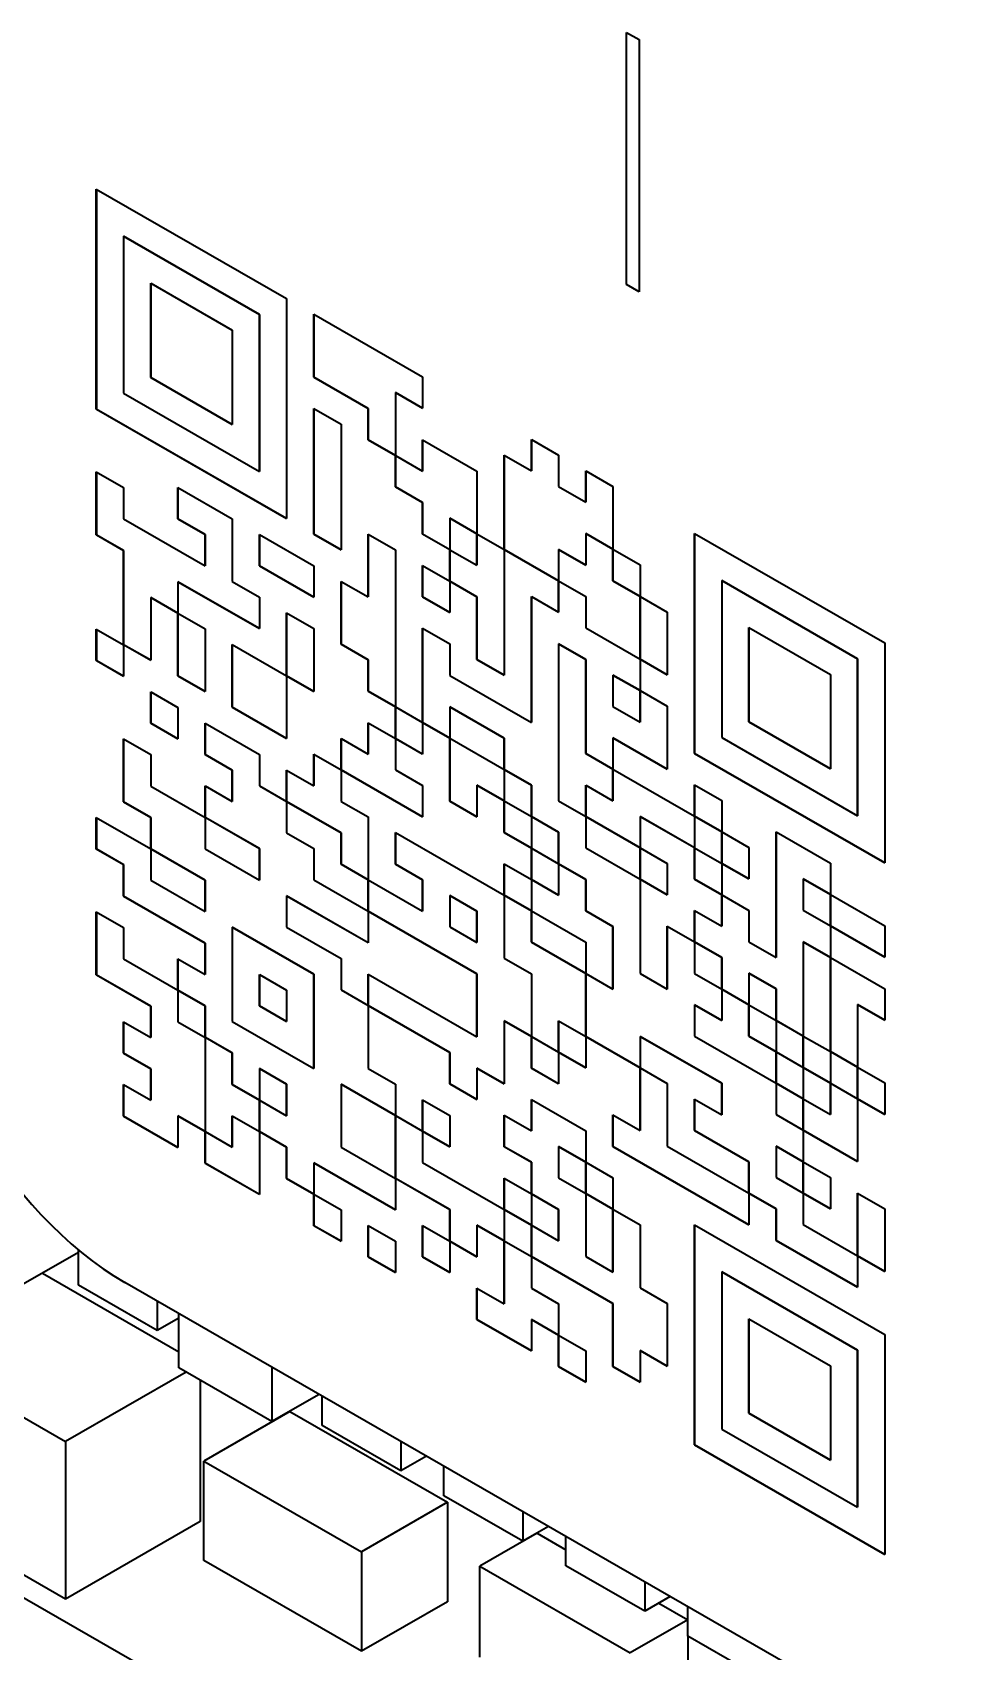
# Model space of a CAD drawing. Header units: millimetres. Extents: x 0 to 119, y 0 to 84.
# Drawn here: x 35.63 to 39.26, y 10.74 to 17.13 of the extents above; entities that cross this region are included whole.
import ezdxf

# ---------------------------------------------------------------- set-up
doc = ezdxf.new("R2010")
doc.units = ezdxf.units.MM
doc.header["$LTSCALE"] = 0.2
doc.layers.add('Sichtbar (ISO)', color=7, linetype='Continuous', lineweight=35)

msp = doc.modelspace()

# ---------------------------------------------------------------- linework, layer by layer
at = {"layer": 'Sichtbar (ISO)'}
for p, q in [((37.9749, 16.132), (37.9749, 17.1274)), ((37.9749, 17.1274), (38.024, 17.0991)), ((37.975, 16.132), (37.975, 17.1273)), ((38.024, 17.0991), (38.024, 16.1038)), ((35.8824, 15.6408), (35.8824, 16.5091)), ((35.8824, 16.5091), (36.6334, 16.0766)), ((35.8825, 16.5091), (35.8825, 15.6408)), ((35.9898, 16.3233), (35.9897, 16.3233)), ((36.5261, 16.0144), (35.9897, 16.3233)), ((35.9897, 16.3233), (35.9897, 15.7031)), ((35.9898, 16.3233), (36.5262, 16.0144)), ((36.097, 16.1375), (36.4189, 15.9521)), ((36.097, 15.7653), (36.097, 16.1375)), ((36.0971, 16.1374), (36.0971, 15.7654)), ((38.024, 16.1038), (37.9749, 16.132)), ((37.975, 16.132), (37.9749, 16.132)), ((38.024, 16.1038), (37.975, 16.132)), ((36.6334, 16.0766), (36.6334, 15.2083)), ((36.5261, 16.0144), (36.5262, 16.0144)), ((36.5261, 15.3942), (36.5261, 16.0144)), ((36.5262, 16.0144), (36.5262, 15.3942)), ((36.7407, 15.7668), (36.7407, 16.0149)), ((36.7407, 16.0149), (37.1699, 15.7677)), ((36.7408, 16.0148), (36.7408, 15.7668)), ((36.4189, 15.9521), (36.4189, 15.58)), ((36.097, 15.7653), (36.0971, 15.7654)), ((36.4189, 15.58), (36.097, 15.7653)), ((36.0971, 15.7654), (36.4189, 15.5801)), ((36.9553, 15.6432), (36.7407, 15.7668)), ((36.7407, 15.7668), (36.7408, 15.7668)), ((36.7408, 15.7668), (36.9553, 15.6432)), ((37.1699, 15.7677), (37.1699, 15.6437)), ((35.9897, 15.7031), (36.5261, 15.3942)), ((37.1699, 15.6437), (37.0626, 15.7055)), ((37.0626, 15.7055), (37.0626, 15.4574)), ((37.0626, 15.7055), (37.1699, 15.6438)), ((37.0626, 15.7055), (37.0626, 15.7055)), ((36.6334, 15.2083), (35.8824, 15.6408)), ((35.8824, 15.6408), (35.8825, 15.6408)), ((35.8825, 15.6408), (36.6334, 15.2084)), ((36.7407, 15.6427), (36.848, 15.5809)), ((36.7407, 15.1466), (36.7407, 15.6427)), ((36.7408, 15.6427), (36.7408, 15.1466)), ((36.9553, 15.5192), (36.9553, 15.6432)), ((36.9553, 15.6432), (36.9553, 15.5192)), ((36.9553, 15.6432), (36.9553, 15.6432)), ((36.848, 15.5809), (36.848, 15.0848)), ((37.0626, 15.4574), (36.9553, 15.5192)), ((36.9553, 15.5192), (36.9553, 15.5192)), ((36.9553, 15.5192), (37.0626, 15.4574)), ((37.1699, 15.3956), (37.1699, 15.5196)), ((37.1699, 15.5196), (37.3844, 15.3961)), ((37.1699, 15.5196), (37.1699, 15.3956)), ((37.599, 15.3966), (37.599, 15.5206)), ((37.599, 15.5206), (37.7063, 15.4588)), ((37.599, 15.5206), (37.599, 15.3966)), ((37.0626, 15.3333), (37.0626, 15.4574)), ((37.0626, 15.4574), (37.1699, 15.3956)), ((37.0626, 15.4574), (37.0626, 15.3334)), ((37.4917, 15.0862), (37.4917, 15.4583)), ((37.4917, 15.4583), (37.599, 15.3966)), ((37.4918, 15.4583), (37.4918, 15.0862)), ((37.7063, 15.4588), (37.7063, 15.3348)), ((35.8824, 15.1446), (35.8824, 15.3927)), ((35.8824, 15.3927), (35.9897, 15.3309)), ((35.8825, 15.3927), (35.8825, 15.1447)), ((36.5261, 15.3942), (36.5262, 15.3942)), ((37.1699, 15.3956), (37.1699, 15.3956)), ((37.3844, 15.3961), (37.3844, 15.148)), ((37.599, 15.3966), (37.599, 15.3966)), ((37.8136, 15.273), (37.8136, 15.397)), ((37.8136, 15.397), (37.9208, 15.3353)), ((37.8136, 15.397), (37.8136, 15.273)), ((35.9897, 15.3309), (35.9897, 15.2069)), ((36.2043, 15.2074), (36.2043, 15.3314)), ((36.2043, 15.3314), (36.4189, 15.2079)), ((36.2043, 15.3314), (36.2043, 15.2074)), ((37.0626, 15.3333), (37.0626, 15.3334)), ((37.0626, 15.3334), (37.1699, 15.2716)), ((37.1699, 15.2716), (37.0626, 15.3333)), ((37.7063, 15.3348), (37.8136, 15.273)), ((37.9208, 15.3353), (37.9208, 15.0872)), ((37.1699, 15.1475), (37.1699, 15.2716)), ((37.1699, 15.2716), (37.1699, 15.1476)), ((37.1699, 15.2716), (37.1699, 15.2716)), ((37.8136, 15.273), (37.8136, 15.273)), ((35.9897, 15.2069), (36.3116, 15.0216)), ((36.3116, 15.1456), (36.2043, 15.2074)), ((36.2043, 15.2074), (36.2043, 15.2074)), ((36.2043, 15.2074), (36.3116, 15.1456)), ((36.4189, 15.2079), (36.4189, 14.9598)), ((36.848, 15.0848), (36.7407, 15.1466)), ((36.7407, 15.1466), (36.7408, 15.1466)), ((36.7408, 15.1466), (36.848, 15.0848)), ((36.9553, 14.899), (36.9553, 15.147)), ((36.9553, 15.147), (37.0626, 15.0853)), ((36.9553, 15.147), (36.9553, 14.899)), ((37.1699, 15.1475), (37.1699, 15.1476)), ((37.1699, 15.1476), (37.2771, 15.0858)), ((37.2771, 15.0857), (37.1699, 15.1475)), ((37.2772, 15.2098), (37.2771, 15.2098)), ((37.3844, 15.148), (37.2771, 15.2098)), ((37.2771, 15.2098), (37.2771, 15.0857)), ((37.2772, 15.2098), (37.3844, 15.1481)), ((37.3844, 15.148), (37.4917, 15.0862)), ((37.3844, 15.024), (37.3844, 15.148)), ((37.3845, 15.148), (37.3845, 15.024)), ((37.9208, 15.0872), (37.8136, 15.149)), ((37.8136, 15.149), (37.8136, 15.0249)), ((37.8136, 15.149), (37.9208, 15.0872)), ((37.8136, 15.149), (37.8136, 15.149)), ((38.2427, 15.1499), (38.9937, 14.7174)), ((38.2427, 14.2816), (38.2427, 15.1499)), ((38.2428, 15.1499), (38.2428, 14.2817)), ((35.8824, 15.1446), (35.8825, 15.1447)), ((35.9897, 15.0829), (35.8824, 15.1446)), ((35.8825, 15.1447), (35.9898, 15.0829)), ((35.9897, 14.7107), (35.9897, 15.0829)), ((35.9897, 15.0829), (35.9898, 15.0829)), ((35.9898, 15.0829), (35.9898, 14.7108)), ((36.3116, 15.0216), (36.3116, 15.1456)), ((36.3116, 15.1456), (36.3116, 15.0216)), ((36.3116, 15.1456), (36.3116, 15.1456)), ((36.5261, 15.022), (36.5261, 15.1461)), ((36.5261, 15.1461), (36.7407, 15.0225)), ((36.5262, 15.1461), (36.5262, 15.0221)), ((37.0626, 15.0853), (37.0626, 14.4651)), ((37.2771, 14.9617), (37.2771, 15.0857)), ((37.2771, 15.0857), (37.3844, 15.024)), ((37.2772, 15.0857), (37.2772, 14.9617)), ((37.7063, 14.9627), (37.4917, 15.0862)), ((37.4917, 15.0862), (37.4917, 14.59)), ((37.4917, 15.0862), (37.4918, 15.0862)), ((37.4918, 15.0862), (37.7063, 14.9627)), ((37.8136, 15.0249), (37.7063, 15.0867)), ((37.7063, 15.0867), (37.7063, 14.9627)), ((37.7063, 15.0867), (37.8136, 15.025)), ((37.7063, 15.0867), (37.7063, 15.0867)), ((37.9208, 15.0872), (38.0281, 15.0254)), ((37.9208, 14.9631), (37.9208, 15.0872)), ((37.9209, 15.0871), (37.9209, 14.9632)), ((36.3116, 15.0216), (36.3116, 15.0216)), ((36.5261, 15.022), (36.5262, 15.0221)), ((36.7407, 14.8985), (36.5261, 15.022)), ((36.5262, 15.0221), (36.7407, 14.8985)), ((36.7407, 15.0225), (36.7407, 14.8985)), ((37.1699, 14.8994), (37.1699, 15.0235)), ((37.1699, 15.0235), (37.2771, 14.9617)), ((37.1699, 15.0234), (37.1699, 14.8995)), ((37.3844, 15.024), (37.3845, 15.024)), ((38.0281, 15.0254), (38.0281, 14.9014)), ((36.5261, 14.774), (36.2043, 14.9593)), ((36.2043, 14.9593), (36.2043, 14.8353)), ((36.2043, 14.9593), (36.5261, 14.774)), ((36.2043, 14.9593), (36.2043, 14.9593)), ((36.4189, 14.9598), (36.5261, 14.898)), ((36.848, 14.7127), (36.848, 14.9607)), ((36.848, 14.9607), (36.9553, 14.899)), ((36.8481, 14.9607), (36.8481, 14.7127)), ((37.3844, 14.8999), (37.2771, 14.9617)), ((37.2771, 14.9617), (37.2771, 14.8377)), ((37.2771, 14.9617), (37.2772, 14.9617)), ((37.2772, 14.9617), (37.3845, 14.8999)), ((37.7063, 14.8386), (37.7063, 14.9627)), ((37.7063, 14.9627), (37.8136, 14.9009)), ((37.7063, 14.9626), (37.7063, 14.8386)), ((37.9208, 14.9631), (37.9209, 14.9632)), ((38.0281, 14.9014), (37.9208, 14.9631)), ((37.9209, 14.9632), (38.0281, 14.9014)), ((38.35, 14.9641), (38.8865, 14.6552)), ((38.35, 14.9641), (38.35, 14.9641)), ((38.8864, 14.6552), (38.35, 14.9641)), ((38.35, 14.9641), (38.35, 14.3439)), ((36.0971, 14.8971), (36.097, 14.897)), ((36.2043, 14.8353), (36.097, 14.897)), ((36.097, 14.897), (36.097, 14.649)), ((36.0971, 14.8971), (36.2043, 14.8353)), ((36.5261, 14.898), (36.5261, 14.774)), ((36.9553, 14.899), (36.9553, 14.899)), ((37.1699, 14.8994), (37.1699, 14.8995)), ((37.1699, 14.8995), (37.2771, 14.8377)), ((37.2771, 14.8377), (37.1699, 14.8994)), ((37.3845, 14.8999), (37.3844, 14.8999)), ((37.3844, 14.6518), (37.3844, 14.8999)), ((37.3845, 14.8999), (37.3845, 14.6519)), ((37.599, 14.4042), (37.599, 14.9004)), ((37.599, 14.9004), (37.7063, 14.8386)), ((37.599, 14.9004), (37.599, 14.4043)), ((37.8136, 14.9009), (37.8136, 14.7768)), ((38.0281, 14.9014), (38.1354, 14.8396)), ((38.0281, 14.6533), (38.0281, 14.9014)), ((38.0282, 14.9013), (38.0282, 14.6533)), ((36.2043, 14.8353), (36.3116, 14.7735)), ((36.2043, 14.5872), (36.2043, 14.8353)), ((36.2043, 14.8352), (36.2043, 14.5872)), ((36.6334, 14.8362), (36.7407, 14.7744)), ((36.6334, 14.5881), (36.6334, 14.8362)), ((36.6335, 14.8362), (36.6335, 14.5882)), ((37.7063, 14.8386), (37.7063, 14.8386)), ((38.1354, 14.8396), (38.1354, 14.5915)), ((35.8824, 14.6485), (35.8824, 14.7725)), ((35.8824, 14.7725), (35.9897, 14.7107)), ((35.8825, 14.7725), (35.8825, 14.6485)), ((36.3116, 14.7735), (36.3116, 14.5254)), ((36.7407, 14.7744), (36.7407, 14.5264)), ((37.1699, 14.4033), (37.1699, 14.7754)), ((37.1699, 14.7754), (37.2771, 14.7136)), ((37.1699, 14.7754), (37.1699, 14.4033)), ((37.8136, 14.7768), (38.0281, 14.6533)), ((38.4573, 14.7783), (38.7791, 14.5929)), ((38.4573, 14.4061), (38.4573, 14.7783)), ((38.4573, 14.7782), (38.4573, 14.4062)), ((35.9897, 14.7107), (35.9898, 14.7108)), ((35.9897, 14.7107), (35.9897, 14.5867)), ((36.097, 14.649), (35.9897, 14.7107)), ((35.9898, 14.7108), (36.097, 14.649)), ((36.4189, 14.4636), (36.4189, 14.7117)), ((36.4189, 14.7117), (36.6334, 14.5881)), ((36.4189, 14.7117), (36.4189, 14.4636)), ((36.9553, 14.6509), (36.848, 14.7127)), ((36.848, 14.7127), (36.8481, 14.7127)), ((36.8481, 14.7127), (36.9553, 14.6509)), ((37.2771, 14.7136), (37.2771, 14.5896)), ((37.8136, 14.6528), (37.7063, 14.7146)), ((37.7063, 14.7146), (37.8136, 14.6528)), ((37.7063, 14.7146), (37.7063, 14.7146)), ((37.7063, 14.7146), (37.7063, 14.0944)), ((38.9937, 14.7174), (38.9937, 13.8492)), ((35.9897, 14.5867), (35.8824, 14.6485)), ((35.8824, 14.6485), (35.8825, 14.6485)), ((35.8825, 14.6485), (35.9897, 14.5868)), ((36.9553, 14.5268), (36.9553, 14.6509)), ((36.9553, 14.6509), (36.9553, 14.5269)), ((36.9553, 14.6509), (36.9553, 14.6509)), ((37.3844, 14.6518), (37.3845, 14.6519)), ((37.4917, 14.59), (37.3844, 14.6518)), ((37.3845, 14.6519), (37.4917, 14.5901)), ((37.8136, 14.6528), (37.8136, 14.6528)), ((37.8136, 14.2807), (37.8136, 14.6528)), ((37.8136, 14.6528), (37.8136, 14.2807)), ((38.1354, 14.5915), (38.0281, 14.6533)), ((38.0281, 14.6533), (38.0282, 14.6533)), ((38.0281, 14.6533), (38.0281, 14.5292)), ((38.0282, 14.6533), (38.1354, 14.5916)), ((38.8864, 14.6552), (38.8865, 14.6552)), ((38.8864, 14.035), (38.8864, 14.6552)), ((38.8865, 14.6552), (38.8865, 14.035)), ((36.3116, 14.5254), (36.2043, 14.5872)), ((36.2043, 14.5872), (36.2043, 14.5872)), ((36.2043, 14.5872), (36.3116, 14.5255)), ((36.6334, 14.5881), (36.6335, 14.5882)), ((36.7407, 14.5264), (36.6334, 14.5881)), ((36.6334, 14.5881), (36.6334, 14.3401)), ((36.6335, 14.5882), (36.7407, 14.5264)), ((37.2771, 14.5896), (37.599, 14.4042)), ((38.0281, 14.5292), (37.9208, 14.591)), ((37.9208, 14.591), (37.9208, 14.467)), ((37.9209, 14.591), (37.9208, 14.591)), ((37.9209, 14.591), (38.0281, 14.5293)), ((38.7791, 14.5929), (38.7791, 14.2208)), ((36.097, 14.5249), (36.2043, 14.4631)), ((36.097, 14.4009), (36.097, 14.5249)), ((36.0971, 14.5249), (36.0971, 14.4009)), ((36.9553, 14.5268), (36.9553, 14.5269)), ((36.9553, 14.5269), (37.0626, 14.4651)), ((37.0626, 14.4651), (36.9553, 14.5268)), ((38.0281, 14.5292), (38.1354, 14.4674)), ((38.0281, 14.4052), (38.0281, 14.5292)), ((38.0282, 14.5292), (38.0282, 14.4052)), ((36.2043, 14.4631), (36.2043, 14.3391)), ((36.6334, 14.3401), (36.4189, 14.4636)), ((36.4189, 14.4636), (36.4189, 14.4636)), ((36.4189, 14.4636), (36.6334, 14.3401)), ((37.0626, 14.341), (37.0626, 14.4651)), ((37.0626, 14.4651), (37.1699, 14.4033)), ((37.0626, 14.465), (37.0626, 14.341)), ((37.2772, 14.4656), (37.2771, 14.4655)), ((37.4917, 14.342), (37.2771, 14.4655)), ((37.2771, 14.4655), (37.2771, 14.3415)), ((37.2772, 14.4656), (37.4918, 14.342)), ((37.9208, 14.467), (38.0281, 14.4052)), ((38.1354, 14.4674), (38.1354, 14.2194)), ((36.2043, 14.3391), (36.097, 14.4009)), ((36.097, 14.4009), (36.0971, 14.4009)), ((36.0971, 14.4009), (36.2043, 14.3392)), ((36.3116, 14.2773), (36.3116, 14.4014)), ((36.3116, 14.4014), (36.5261, 14.2778)), ((36.3116, 14.4013), (36.3116, 14.2773)), ((36.9553, 14.2787), (36.9553, 14.4028)), ((36.9553, 14.4028), (37.0626, 14.341)), ((36.9553, 14.4028), (36.9553, 14.2788)), ((37.2771, 14.3415), (37.1699, 14.4033)), ((37.1699, 14.4033), (37.1699, 14.2792)), ((37.1699, 14.4033), (37.1699, 14.4033)), ((37.1699, 14.4033), (37.2771, 14.3416)), ((37.599, 14.4042), (37.599, 14.4043)), ((38.0281, 14.4052), (38.0282, 14.4052)), ((38.4573, 14.4061), (38.4573, 14.4062)), ((38.4573, 14.4062), (38.7791, 14.2209)), ((38.7791, 14.2208), (38.4573, 14.4061)), ((35.9897, 14.0905), (35.9897, 14.3386)), ((35.9897, 14.3386), (36.097, 14.2768)), ((35.9898, 14.3386), (35.9898, 14.0906)), ((36.848, 14.2165), (36.848, 14.3405)), ((36.848, 14.3405), (36.9553, 14.2787)), ((36.8481, 14.3405), (36.8481, 14.2165)), ((37.1699, 14.2792), (37.0626, 14.341)), ((37.0626, 14.341), (37.0626, 14.217)), ((37.0626, 14.341), (37.0626, 14.341)), ((37.0626, 14.341), (37.1699, 14.2793)), ((37.2771, 14.0934), (37.2771, 14.3415)), ((37.2771, 14.3415), (37.4917, 14.2179)), ((37.2772, 14.3415), (37.2772, 14.0934)), ((37.4917, 14.342), (37.4918, 14.342)), ((37.4917, 14.2179), (37.4917, 14.342)), ((37.4918, 14.342), (37.4918, 14.218)), ((37.9208, 14.3429), (37.9209, 14.343)), ((38.1354, 14.2194), (37.9208, 14.3429)), ((37.9208, 14.3429), (37.9208, 14.2189)), ((37.9209, 14.343), (38.1354, 14.2194)), ((38.35, 14.3439), (38.8864, 14.035)), ((36.097, 14.2768), (36.097, 14.1528)), ((36.4189, 14.2155), (36.3116, 14.2773)), ((36.3116, 14.2773), (36.3116, 14.2773)), ((36.3116, 14.2773), (36.4189, 14.2156)), ((36.5261, 14.2778), (36.5261, 14.1537)), ((36.7407, 14.1542), (36.7407, 14.2783)), ((36.7407, 14.2783), (36.848, 14.2165)), ((36.7408, 14.2782), (36.7408, 14.1543)), ((36.9553, 14.2787), (36.9553, 14.2788)), ((37.9208, 14.2189), (37.8136, 14.2807)), ((37.8136, 14.2807), (37.9208, 14.2189)), ((37.8136, 14.2807), (37.8136, 14.2807)), ((38.2427, 14.2816), (38.2428, 14.2817)), ((38.9937, 13.8492), (38.2427, 14.2816)), ((38.2428, 14.2817), (38.9937, 13.8492)), ((36.4189, 14.2156), (36.4189, 14.0915)), ((36.4189, 14.2155), (36.4189, 14.2156)), ((36.4189, 14.0915), (36.4189, 14.2155)), ((36.6334, 14.092), (36.6334, 14.216)), ((36.6334, 14.216), (36.7407, 14.1542)), ((36.6335, 14.216), (36.6335, 14.092)), ((37.1699, 14.0311), (36.848, 14.2165)), ((36.848, 14.2165), (36.848, 14.0924)), ((36.848, 14.2165), (36.8481, 14.2165)), ((36.8481, 14.2165), (37.1699, 14.0312)), ((37.0626, 14.217), (37.1699, 14.1552)), ((37.4917, 14.2179), (37.4918, 14.218)), ((37.599, 14.1561), (37.4917, 14.2179)), ((37.4917, 14.2179), (37.4917, 14.0939)), ((37.4918, 14.218), (37.599, 14.1562)), ((37.9208, 14.2189), (38.2427, 14.0335)), ((37.9208, 14.0948), (37.9208, 14.2189)), ((37.9209, 14.2188), (37.9209, 14.0949)), ((36.097, 14.1528), (36.3116, 14.0292)), ((36.3116, 14.0292), (36.3116, 14.1533)), ((36.3116, 14.1533), (36.4189, 14.0915)), ((36.3116, 14.1532), (36.3116, 14.0293)), ((36.5261, 14.1537), (36.6334, 14.092)), ((36.7407, 14.1542), (36.7408, 14.1543)), ((37.1699, 14.1552), (37.1699, 14.0311)), ((37.4917, 14.0939), (37.3844, 14.1557)), ((37.3844, 14.1557), (37.3844, 14.0316)), ((37.3845, 14.1557), (37.3844, 14.1557)), ((37.3845, 14.1557), (37.4917, 14.0939)), ((37.599, 14.1562), (37.599, 14.0321)), ((37.599, 14.1561), (37.599, 14.1562)), ((37.599, 14.0321), (37.599, 14.1561)), ((37.8136, 14.0326), (37.8136, 14.1566)), ((37.8136, 14.1566), (37.9208, 14.0948)), ((37.8136, 14.1566), (37.8136, 14.0326)), ((38.2427, 14.0335), (38.2427, 14.1576)), ((38.2427, 14.1576), (38.35, 14.0958)), ((38.2428, 14.1575), (38.2428, 14.0336)), ((35.9897, 14.0905), (35.9898, 14.0906)), ((36.097, 14.0288), (35.9897, 14.0905)), ((35.9898, 14.0906), (36.0971, 14.0288)), ((36.4189, 14.0915), (36.4189, 14.0915)), ((36.6334, 14.092), (36.6334, 13.9679)), ((36.6334, 14.092), (36.6335, 14.092)), ((36.848, 13.9684), (36.6334, 14.092)), ((36.6335, 14.092), (36.8481, 13.9684)), ((36.848, 14.0924), (36.9553, 14.0307)), ((37.3844, 14.0316), (37.2771, 14.0934)), ((37.2771, 14.0934), (37.2772, 14.0934)), ((37.2772, 14.0934), (37.3844, 14.0317)), ((37.4917, 14.0939), (37.599, 14.0321)), ((37.4917, 13.9698), (37.4917, 14.0939)), ((37.4918, 14.0939), (37.4918, 13.9699)), ((37.7063, 14.0944), (37.8136, 14.0326)), ((37.9208, 14.0948), (37.9209, 14.0949)), ((38.35, 14.0958), (38.35, 13.9718)), ((35.8824, 13.9042), (35.8824, 14.0283)), ((35.8824, 14.0283), (36.097, 13.9047)), ((35.8825, 14.0282), (35.8825, 13.9043)), ((36.097, 13.9047), (36.097, 14.0288)), ((36.097, 14.0288), (36.0971, 14.0288)), ((36.0971, 14.0288), (36.0971, 13.9047)), ((36.3116, 14.0292), (36.3116, 14.0293)), ((36.3116, 14.0293), (36.5262, 13.9057)), ((36.5261, 13.9057), (36.3116, 14.0292)), ((36.3116, 14.0292), (36.3116, 13.9052)), ((36.9553, 14.0307), (36.9553, 13.7826)), ((37.599, 14.0321), (37.599, 14.0321)), ((37.599, 14.0321), (37.7063, 13.9704)), ((37.7063, 13.9703), (37.599, 14.0321)), ((37.599, 14.0321), (37.599, 13.9081)), ((37.8136, 14.0326), (37.8136, 14.0326)), ((37.8136, 14.0326), (37.8136, 13.9085)), ((38.0281, 13.909), (37.8136, 14.0326)), ((37.8136, 14.0326), (38.0281, 13.9091)), ((38.2427, 13.9095), (38.0281, 14.0331)), ((38.0281, 14.0331), (38.0281, 13.909)), ((38.0282, 14.0331), (38.0281, 14.0331)), ((38.0282, 14.0331), (38.2427, 13.9096)), ((38.2427, 14.0335), (38.2428, 14.0336)), ((38.35, 13.9718), (38.2427, 14.0335)), ((38.2427, 14.0335), (38.2427, 13.9095)), ((38.2428, 14.0336), (38.35, 13.9718)), ((38.8865, 14.035), (38.8864, 14.035)), ((36.6334, 13.9679), (36.7407, 13.9061)), ((36.848, 13.9684), (36.8481, 13.9684)), ((36.848, 13.8444), (36.848, 13.9684)), ((36.8481, 13.9684), (36.8481, 13.8444)), ((37.0626, 13.8448), (37.0626, 13.9689)), ((37.0626, 13.9689), (37.4917, 13.7218)), ((37.0626, 13.9689), (37.0626, 13.8449)), ((37.4917, 13.9698), (37.4918, 13.9699)), ((37.599, 13.9081), (37.4917, 13.9698)), ((37.4918, 13.9699), (37.599, 13.9081)), ((37.7063, 13.9703), (37.7063, 13.9704)), ((37.7063, 13.9704), (37.7063, 13.8463)), ((37.7063, 13.8463), (37.7063, 13.9703)), ((38.35, 13.9718), (38.4573, 13.91)), ((38.35, 13.8477), (38.35, 13.9718)), ((38.35, 13.9717), (38.35, 13.8477)), ((38.5646, 13.4761), (38.5646, 13.9722)), ((38.5646, 13.9722), (38.7791, 13.8487)), ((38.5646, 13.9722), (38.5646, 13.4761)), ((35.8824, 13.9042), (35.8825, 13.9043)), ((35.9897, 13.8424), (35.8824, 13.9042)), ((35.8825, 13.9043), (35.9898, 13.8425)), ((36.097, 13.9047), (36.0971, 13.9047)), ((36.3116, 13.7811), (36.097, 13.9047)), ((36.097, 13.9047), (36.097, 13.7807)), ((36.0971, 13.9047), (36.3116, 13.7812)), ((36.3116, 13.9052), (36.5261, 13.7816)), ((36.5261, 13.9057), (36.5262, 13.9057)), ((36.5261, 13.7816), (36.5261, 13.9057)), ((36.5262, 13.9057), (36.5262, 13.7817)), ((36.7407, 13.9061), (36.7407, 13.7821)), ((37.599, 13.9081), (37.7063, 13.8463)), ((37.599, 13.784), (37.599, 13.9081)), ((37.599, 13.908), (37.599, 13.7841)), ((37.8136, 13.9085), (38.0281, 13.785)), ((38.0281, 13.909), (38.1354, 13.8472)), ((38.0281, 13.785), (38.0281, 13.909)), ((38.0282, 13.909), (38.0282, 13.785)), ((38.2427, 13.7855), (38.2427, 13.9095)), ((38.2427, 13.9095), (38.35, 13.8477)), ((38.2428, 13.9095), (38.2428, 13.7855)), ((38.4573, 13.91), (38.4573, 13.7859)), ((35.9897, 13.8424), (35.9898, 13.8425)), ((35.9897, 13.7184), (35.9897, 13.8424)), ((35.9898, 13.8425), (35.9898, 13.7184)), ((36.848, 13.8444), (36.8481, 13.8444)), ((36.9553, 13.7826), (36.848, 13.8444)), ((36.8481, 13.8444), (36.9553, 13.7826)), ((37.0626, 13.8448), (37.0626, 13.8449)), ((37.0626, 13.8449), (37.1699, 13.7831)), ((37.1699, 13.7831), (37.0626, 13.8448)), ((37.4917, 13.7218), (37.4917, 13.8458)), ((37.4917, 13.8458), (37.599, 13.784)), ((37.4918, 13.8458), (37.4918, 13.7218)), ((37.7063, 13.8463), (37.7063, 13.8463)), ((37.7063, 13.8463), (37.7063, 13.7222)), ((37.7063, 13.8463), (37.8136, 13.7845)), ((37.8136, 13.7845), (37.7063, 13.8463)), ((38.1354, 13.8472), (38.1354, 13.7232)), ((38.4573, 13.7859), (38.35, 13.8477)), ((38.35, 13.8477), (38.35, 13.7237)), ((38.35, 13.8477), (38.35, 13.8477)), ((38.35, 13.8477), (38.4573, 13.786)), ((38.7791, 13.8487), (38.7791, 13.7246)), ((36.097, 13.7807), (36.3116, 13.6571)), ((36.3116, 13.7812), (36.3116, 13.6571)), ((36.3116, 13.7811), (36.3116, 13.7812)), ((36.3116, 13.6571), (36.3116, 13.7811)), ((36.5261, 13.7816), (36.5262, 13.7817)), ((36.7407, 13.7821), (36.9553, 13.6585)), ((36.9553, 13.7826), (37.1699, 13.659)), ((36.9553, 13.6585), (36.9553, 13.7826)), ((36.9553, 13.7825), (36.9553, 13.6586)), ((37.1699, 13.659), (37.1699, 13.7831)), ((37.1699, 13.7831), (37.1699, 13.6591)), ((37.1699, 13.7831), (37.1699, 13.7831)), ((37.599, 13.784), (37.599, 13.7841)), ((37.599, 13.7841), (37.7063, 13.7223)), ((37.7063, 13.7222), (37.599, 13.784)), ((37.599, 13.784), (37.599, 13.66)), ((37.8136, 13.7845), (37.8136, 13.7845)), ((37.8136, 13.6605), (37.8136, 13.7845)), ((37.8136, 13.7845), (37.8136, 13.6605)), ((38.0281, 13.785), (38.0282, 13.785)), ((38.0281, 13.785), (38.0281, 13.4129)), ((38.1354, 13.7232), (38.0281, 13.785)), ((38.0282, 13.785), (38.1354, 13.7233)), ((38.35, 13.7237), (38.2427, 13.7855)), ((38.2427, 13.7855), (38.2428, 13.7855)), ((38.2428, 13.7855), (38.35, 13.7237)), ((38.6718, 13.7864), (38.6718, 13.6624)), ((38.6719, 13.7864), (38.6718, 13.7864)), ((38.7791, 13.7246), (38.6718, 13.7864)), ((38.6719, 13.7864), (38.7791, 13.7247)), ((36.3116, 13.5331), (35.9897, 13.7184)), ((35.9897, 13.7184), (35.9898, 13.7184)), ((35.9898, 13.7184), (36.3116, 13.5331)), ((36.6335, 13.7199), (36.6334, 13.7198)), ((36.9553, 13.5345), (36.6334, 13.7198)), ((36.6334, 13.7198), (36.6334, 13.5958)), ((36.6335, 13.7199), (36.9553, 13.5346)), ((37.2772, 13.7213), (37.2771, 13.7213)), ((37.3844, 13.6595), (37.2771, 13.7213)), ((37.2771, 13.7213), (37.2771, 13.5972)), ((37.2772, 13.7213), (37.3845, 13.6595)), ((37.599, 13.66), (37.4917, 13.7218)), ((37.4917, 13.7218), (37.4917, 13.4737)), ((37.4917, 13.7218), (37.4918, 13.7218)), ((37.4918, 13.7218), (37.599, 13.66)), ((38.35, 13.7237), (38.4573, 13.6619)), ((38.35, 13.5996), (38.35, 13.7237)), ((38.35, 13.7236), (38.35, 13.5997)), ((38.7791, 13.7246), (38.9937, 13.6011)), ((38.7791, 13.6006), (38.7791, 13.7246)), ((38.7792, 13.7246), (38.7792, 13.6006)), ((35.8824, 13.4081), (35.8824, 13.6561)), ((35.8824, 13.6561), (35.9897, 13.5944)), ((35.8825, 13.6561), (35.8825, 13.4081)), ((36.3116, 13.6571), (36.3116, 13.6571)), ((36.9553, 13.6585), (36.9553, 13.6586)), ((36.9553, 13.6586), (37.3845, 13.4114)), ((36.9553, 13.6585), (36.9553, 13.5345)), ((37.3844, 13.4114), (36.9553, 13.6585)), ((37.1699, 13.659), (37.1699, 13.6591)), ((37.3844, 13.6595), (37.3845, 13.6595)), ((37.3844, 13.5355), (37.3844, 13.6595)), ((37.3845, 13.6595), (37.3845, 13.5355)), ((37.599, 13.5359), (37.599, 13.66)), ((37.599, 13.66), (37.8136, 13.5364)), ((37.599, 13.6599), (37.599, 13.536)), ((37.8136, 13.6605), (37.9209, 13.5987)), ((37.8136, 13.6605), (37.8136, 13.6605)), ((37.9208, 13.5987), (37.8136, 13.6605)), ((38.2427, 13.5374), (38.2427, 13.6614)), ((38.2427, 13.6614), (38.35, 13.5996)), ((38.2428, 13.6614), (38.2428, 13.5374)), ((38.4573, 13.6619), (38.4573, 13.5379)), ((38.6718, 13.6624), (38.7791, 13.6006)), ((35.9897, 13.5944), (35.9897, 13.4703)), ((36.4189, 13.5954), (36.7408, 13.41)), ((36.4189, 13.5954), (36.4189, 13.5953)), ((36.7407, 13.41), (36.4189, 13.5953)), ((36.4189, 13.5953), (36.4189, 13.2232)), ((36.6334, 13.5958), (36.848, 13.4722)), ((37.2771, 13.5972), (37.3844, 13.5355)), ((37.9208, 13.5987), (37.9209, 13.5987)), ((37.9208, 13.3506), (37.9208, 13.5987)), ((37.9209, 13.5987), (37.9209, 13.3506)), ((38.1354, 13.3511), (38.1354, 13.5992)), ((38.1354, 13.5992), (38.2427, 13.5374)), ((38.1355, 13.5991), (38.1355, 13.3511)), ((38.35, 13.5996), (38.35, 13.5997)), ((38.9937, 13.477), (38.7791, 13.6006)), ((38.7791, 13.6006), (38.7791, 13.4765)), ((38.7791, 13.6006), (38.7792, 13.6006)), ((38.7792, 13.6006), (38.9937, 13.4771)), ((38.9937, 13.6011), (38.9937, 13.477)), ((36.3116, 13.409), (36.3116, 13.5331)), ((36.3116, 13.5331), (36.3116, 13.4091)), ((36.3116, 13.5331), (36.3116, 13.5331)), ((37.3844, 13.5355), (37.3845, 13.5355)), ((37.599, 13.5359), (37.599, 13.536)), ((37.599, 13.536), (37.8136, 13.4124)), ((37.8136, 13.4124), (37.599, 13.5359)), ((37.8136, 13.5364), (37.8136, 13.4124)), ((38.2427, 13.5374), (38.2428, 13.5374)), ((38.2427, 13.5374), (38.2427, 13.4133)), ((38.35, 13.4756), (38.2427, 13.5374)), ((38.2428, 13.5374), (38.35, 13.4756)), ((38.4573, 13.5379), (38.5646, 13.4761)), ((38.6719, 13.5384), (38.6718, 13.5383)), ((38.7791, 13.4765), (38.6718, 13.5383)), ((38.6718, 13.5383), (38.6718, 13.1662)), ((38.6719, 13.5384), (38.7791, 13.4766)), ((35.9897, 13.4703), (36.2043, 13.3468)), ((36.2043, 13.3468), (36.2043, 13.4708)), ((36.2043, 13.4708), (36.3116, 13.409)), ((36.2043, 13.4708), (36.2043, 13.3468)), ((36.848, 13.4722), (36.848, 13.3482)), ((37.4917, 13.4737), (37.599, 13.4119)), ((38.35, 13.3515), (38.35, 13.4756)), ((38.35, 13.4756), (38.35, 13.3516)), ((38.35, 13.4756), (38.35, 13.4756)), ((38.5646, 13.4761), (38.5646, 13.4761)), ((38.7791, 13.4765), (38.9937, 13.353)), ((38.7791, 13.1044), (38.7791, 13.4765)), ((38.7792, 13.4765), (38.7792, 13.1045)), ((36.097, 13.2845), (35.8824, 13.4081)), ((35.8824, 13.4081), (35.8825, 13.4081)), ((35.8825, 13.4081), (36.0971, 13.2845)), ((36.3116, 13.409), (36.3116, 13.4091)), ((36.5261, 13.4095), (36.6334, 13.3477)), ((36.5261, 13.2855), (36.5261, 13.4095)), ((36.5262, 13.4095), (36.5262, 13.2855)), ((36.7407, 13.41), (36.7408, 13.41)), ((36.7407, 13.0379), (36.7407, 13.41)), ((36.7408, 13.41), (36.7408, 13.0379)), ((36.9553, 13.4105), (37.3844, 13.1633)), ((36.9553, 13.2864), (36.9553, 13.4105)), ((36.9553, 13.4104), (36.9553, 13.2864)), ((37.3844, 13.4114), (37.3845, 13.4114)), ((37.3844, 13.1633), (37.3844, 13.4114)), ((37.3845, 13.4114), (37.3845, 13.1634)), ((37.599, 13.4119), (37.599, 13.1638)), ((37.8136, 13.4124), (37.9208, 13.3506)), ((37.8136, 13.1643), (37.8136, 13.4124)), ((37.8136, 13.4123), (37.8136, 13.1643)), ((38.0281, 13.4129), (38.1354, 13.3511)), ((38.2427, 13.4133), (38.35, 13.3515)), ((38.4573, 13.4138), (38.5646, 13.3521)), ((38.4573, 13.4138), (38.4573, 13.4138)), ((38.5646, 13.352), (38.4573, 13.4138)), ((38.4573, 13.4138), (38.4573, 13.2898)), ((36.2043, 13.3468), (36.2043, 13.3468)), ((36.2043, 13.3468), (36.3116, 13.285)), ((36.3116, 13.285), (36.2043, 13.3468)), ((36.2043, 13.3468), (36.2043, 13.2227)), ((36.6334, 13.3477), (36.6334, 13.2237)), ((36.848, 13.3482), (36.9553, 13.2864)), ((37.9209, 13.3506), (37.9208, 13.3506)), ((38.1355, 13.3511), (38.1354, 13.3511)), ((38.35, 13.3515), (38.35, 13.3516)), ((38.35, 13.3516), (38.4573, 13.2898)), ((38.35, 13.3515), (38.35, 13.2275)), ((38.4573, 13.2898), (38.35, 13.3515)), ((38.5646, 13.352), (38.5646, 13.3521)), ((38.5646, 13.3521), (38.5646, 13.228)), ((38.5646, 13.228), (38.5646, 13.352)), ((38.9937, 13.353), (38.9937, 13.2289)), ((36.097, 13.1605), (36.097, 13.2845)), ((36.097, 13.2845), (36.0971, 13.2845)), ((36.0971, 13.2845), (36.0971, 13.1605)), ((36.3116, 13.285), (36.3116, 13.161)), ((36.3116, 13.285), (36.3116, 13.285)), ((36.3116, 13.1609), (36.3116, 13.285)), ((36.5261, 13.2855), (36.5262, 13.2855)), ((36.6334, 13.2237), (36.5261, 13.2855)), ((36.5262, 13.2855), (36.6334, 13.2237)), ((36.9553, 13.2864), (36.9553, 13.0383)), ((37.2771, 13.1011), (36.9553, 13.2864)), ((36.9553, 13.2864), (36.9553, 13.2864)), ((36.9553, 13.2864), (37.2772, 13.1011)), ((38.2427, 13.2893), (38.2427, 13.1652)), ((38.2427, 13.2893), (38.2428, 13.2893)), ((38.35, 13.2275), (38.2427, 13.2893)), ((38.2428, 13.2893), (38.35, 13.2276)), ((38.4573, 13.1657), (38.4573, 13.2898)), ((38.4573, 13.2898), (38.5646, 13.228)), ((38.4573, 13.2897), (38.4573, 13.1658)), ((38.8864, 13.2907), (38.8865, 13.2908)), ((38.9937, 13.2289), (38.8864, 13.2907)), ((38.8864, 13.2907), (38.8864, 13.0426)), ((38.8865, 13.2908), (38.9937, 13.229)), ((35.9897, 13.0982), (35.9897, 13.2222)), ((35.9897, 13.2222), (36.097, 13.1605)), ((35.9898, 13.2222), (35.9898, 13.0982)), ((36.2043, 13.2227), (36.3116, 13.1609)), ((36.4189, 13.2232), (36.7407, 13.0379)), ((37.599, 13.1638), (37.4917, 13.2256)), ((37.4917, 13.2256), (37.4917, 12.9775)), ((37.4918, 13.2256), (37.4917, 13.2256)), ((37.4918, 13.2256), (37.599, 13.1639)), ((37.7063, 13.2261), (37.8136, 13.1643)), ((37.7063, 13.102), (37.7063, 13.2261)), ((37.7063, 13.226), (37.7063, 13.1021)), ((38.4573, 13.1657), (38.4573, 13.1658)), ((38.4573, 13.1658), (38.5646, 13.104)), ((38.5646, 13.1039), (38.4573, 13.1657)), ((38.5646, 13.228), (38.5646, 13.228)), ((38.5646, 13.228), (38.6718, 13.1663)), ((38.6718, 13.1662), (38.5646, 13.228)), ((38.5646, 13.228), (38.5646, 13.1039)), ((38.6718, 13.1662), (38.7791, 13.1044)), ((38.6718, 13.0422), (38.6718, 13.1662)), ((38.6719, 13.1662), (38.6719, 13.0422)), ((36.097, 13.1605), (36.0971, 13.1605)), ((36.3116, 13.1609), (36.3116, 13.161)), ((36.3116, 13.161), (36.4189, 13.0992)), ((36.4189, 13.0992), (36.3116, 13.1609)), ((36.3116, 13.1609), (36.3116, 12.7888)), ((37.3844, 13.1633), (37.3845, 13.1634)), ((37.599, 13.1638), (37.7063, 13.102)), ((37.599, 13.1638), (37.599, 13.0398)), ((37.599, 13.0398), (37.599, 13.1638)), ((37.7063, 13.102), (37.7063, 13.1021)), ((37.7063, 13.1021), (37.8136, 13.0403)), ((37.7063, 13.102), (37.7063, 12.978)), ((37.8136, 13.0402), (37.7063, 13.102)), ((37.8136, 13.1643), (37.8136, 13.1643)), ((37.8136, 13.1643), (37.8136, 13.0402)), ((37.8136, 13.1643), (38.0281, 13.0408)), ((38.0281, 13.0407), (37.8136, 13.1643)), ((38.0281, 13.1648), (38.0281, 13.0407)), ((38.0281, 13.1648), (38.0282, 13.1648)), ((38.35, 12.9794), (38.0281, 13.1648)), ((38.0282, 13.1648), (38.35, 12.9795)), ((38.2427, 13.1652), (38.5646, 12.9799)), ((38.5646, 12.9799), (38.5646, 13.1039)), ((38.5646, 13.1039), (38.6718, 13.0422)), ((38.5646, 13.1039), (38.5646, 12.9799)), ((38.7791, 13.1044), (38.7792, 13.1045)), ((38.8864, 13.0426), (38.7791, 13.1044)), ((38.7791, 13.1044), (38.7791, 12.9804)), ((38.7792, 13.1045), (38.8864, 13.0427)), ((36.097, 13.0364), (35.9897, 13.0982)), ((35.9897, 13.0982), (35.9898, 13.0982)), ((35.9898, 13.0982), (36.0971, 13.0364)), ((36.4189, 13.0992), (36.4189, 12.9751)), ((36.4189, 13.0992), (36.4189, 13.0992)), ((36.4189, 12.9751), (36.4189, 13.0992)), ((36.7407, 13.0379), (36.7408, 13.0379)), ((36.9553, 13.0383), (37.0626, 12.9766)), ((37.2771, 12.977), (37.2771, 13.1011)), ((37.2771, 13.1011), (37.2772, 13.1011)), ((37.2772, 13.1011), (37.2772, 12.9771)), ((37.4917, 12.9775), (37.3844, 13.0393)), ((37.3844, 13.0393), (37.3844, 12.9152)), ((37.3845, 13.0393), (37.3844, 13.0393)), ((37.3845, 13.0393), (37.4917, 12.9776)), ((37.599, 13.0398), (37.599, 13.0398)), ((37.599, 13.0398), (37.7063, 12.9781)), ((37.7063, 12.978), (37.599, 13.0398)), ((38.0281, 12.7926), (38.0281, 13.0407)), ((38.0281, 13.0407), (38.1354, 12.9789)), ((38.0282, 13.0407), (38.0282, 12.7927)), ((38.6718, 13.0422), (38.6719, 13.0422)), ((38.7791, 12.9804), (38.6718, 13.0422)), ((38.6718, 13.0422), (38.6718, 12.9181)), ((38.6719, 13.0422), (38.7791, 12.9804)), ((38.8864, 13.0426), (38.9937, 12.9809)), ((38.8864, 12.9186), (38.8864, 13.0426)), ((38.8865, 13.0426), (38.8865, 12.9186)), ((35.9897, 12.8501), (35.9897, 12.9742)), ((35.9897, 12.9742), (36.097, 12.9124)), ((35.9898, 12.9741), (35.9898, 12.8501)), ((36.097, 12.9124), (36.097, 13.0364)), ((36.097, 13.0364), (36.0971, 13.0364)), ((36.0971, 13.0364), (36.0971, 12.9124)), ((36.4189, 12.9751), (36.4189, 12.9751)), ((36.4189, 12.9751), (36.5261, 12.9134)), ((36.5261, 12.9133), (36.4189, 12.9751)), ((36.5262, 13.0374), (36.5261, 13.0374)), ((36.6334, 12.9756), (36.5261, 13.0374)), ((36.5261, 13.0374), (36.5261, 12.9133)), ((36.5262, 13.0374), (36.6335, 12.9756)), ((36.6334, 12.9756), (36.6335, 12.9756)), ((36.6334, 12.8516), (36.6334, 12.9756)), ((36.6335, 12.9756), (36.6335, 12.8516)), ((37.0626, 12.8525), (36.848, 12.9761)), ((36.848, 12.9761), (36.848, 12.728)), ((36.8481, 12.9761), (36.848, 12.9761)), ((36.8481, 12.9761), (37.0626, 12.8526)), ((37.0626, 12.9766), (37.0626, 12.8525)), ((37.2771, 12.977), (37.2772, 12.9771)), ((37.3844, 12.9152), (37.2771, 12.977)), ((37.2772, 12.9771), (37.3844, 12.9153)), ((38.1354, 12.9789), (38.1354, 12.7309)), ((38.35, 12.9794), (38.35, 12.9795)), ((38.35, 12.9795), (38.35, 12.8554)), ((38.35, 12.8554), (38.35, 12.9794)), ((38.5646, 12.9799), (38.5646, 12.9799)), ((38.5646, 12.9799), (38.5646, 12.8559)), ((38.6718, 12.9181), (38.5646, 12.9799)), ((38.5646, 12.9799), (38.6718, 12.9182)), ((38.7791, 12.8563), (38.7791, 12.9804)), ((38.7791, 12.9804), (38.8864, 12.9186)), ((38.7792, 12.9803), (38.7792, 12.8564)), ((38.9937, 12.9809), (38.9937, 12.8568)), ((36.097, 12.9124), (36.0971, 12.9124)), ((36.5261, 12.9133), (36.6334, 12.8516)), ((36.5261, 12.7893), (36.5261, 12.9133)), ((36.5262, 12.9133), (36.5262, 12.7893)), ((37.1699, 12.7907), (37.1699, 12.9148)), ((37.1699, 12.9148), (37.2771, 12.853)), ((37.1699, 12.9147), (37.1699, 12.7908)), ((37.599, 12.7917), (37.599, 12.9157)), ((37.599, 12.9157), (37.8136, 12.7922)), ((37.599, 12.9157), (37.599, 12.7917)), ((38.2427, 12.9172), (38.35, 12.8554)), ((38.2427, 12.7931), (38.2427, 12.9172)), ((38.2428, 12.9171), (38.2428, 12.7932)), ((38.6718, 12.7941), (38.6718, 12.9181)), ((38.6718, 12.9181), (38.7791, 12.8563)), ((38.6719, 12.9181), (38.6719, 12.7941)), ((38.9937, 12.8568), (38.8864, 12.9186)), ((38.8864, 12.9186), (38.8864, 12.6705)), ((38.8864, 12.9186), (38.8865, 12.9186)), ((38.8865, 12.9186), (38.9937, 12.8569)), ((36.2043, 12.7266), (35.9897, 12.8501)), ((35.9897, 12.8501), (35.9898, 12.8501)), ((35.9898, 12.8501), (36.2043, 12.7266)), ((36.3116, 12.7888), (36.2043, 12.8506)), ((36.2043, 12.8506), (36.2043, 12.7266)), ((36.2043, 12.8506), (36.3116, 12.7889)), ((36.2043, 12.8506), (36.2043, 12.8506)), ((36.4189, 12.8511), (36.5261, 12.7893)), ((36.4189, 12.727), (36.4189, 12.8511)), ((36.4189, 12.851), (36.4189, 12.7271)), ((36.6334, 12.8516), (36.6335, 12.8516)), ((37.0626, 12.8525), (37.1699, 12.7907)), ((37.0626, 12.8525), (37.0626, 12.6045)), ((37.0626, 12.6044), (37.0626, 12.8525)), ((37.2771, 12.853), (37.2771, 12.7289)), ((37.4917, 12.7294), (37.4917, 12.8535)), ((37.4917, 12.8535), (37.599, 12.7917)), ((37.4918, 12.8534), (37.4918, 12.7295)), ((37.9208, 12.8544), (38.0281, 12.7926)), ((37.9208, 12.7304), (37.9208, 12.8544)), ((37.9209, 12.8544), (37.9209, 12.7304)), ((38.35, 12.8554), (38.35, 12.8554)), ((38.5646, 12.8559), (38.6718, 12.7941)), ((38.7792, 12.8564), (38.7791, 12.8563)), ((36.3116, 12.6648), (36.3116, 12.7888)), ((36.3116, 12.7888), (36.4189, 12.727)), ((36.3116, 12.7888), (36.3116, 12.6648)), ((36.6334, 12.7275), (36.5261, 12.7893)), ((36.5261, 12.7893), (36.5261, 12.5412)), ((36.5261, 12.7893), (36.5262, 12.7893)), ((36.5262, 12.7893), (36.6335, 12.7275)), ((37.1699, 12.7907), (37.1699, 12.7908)), ((37.1699, 12.7908), (37.2771, 12.729)), ((37.2771, 12.7289), (37.1699, 12.7907)), ((37.1699, 12.7907), (37.1699, 12.6667)), ((37.599, 12.7917), (37.599, 12.7917)), ((37.8136, 12.7922), (37.8136, 12.6681)), ((38.0282, 12.7927), (38.0281, 12.7926)), ((38.2427, 12.7931), (38.2428, 12.7932)), ((38.4573, 12.6696), (38.2427, 12.7931)), ((38.2428, 12.7932), (38.4573, 12.6696)), ((38.6718, 12.7941), (38.6719, 12.7941)), ((38.6718, 12.7941), (38.6718, 12.67)), ((38.8864, 12.6705), (38.6718, 12.7941)), ((38.6719, 12.7941), (38.8864, 12.6706)), ((36.4189, 12.727), (36.4189, 12.7271)), ((36.6334, 12.6035), (36.6334, 12.7275)), ((36.6334, 12.7275), (36.6335, 12.7275)), ((36.6335, 12.7275), (36.6335, 12.6035)), ((36.848, 12.728), (37.0626, 12.6044)), ((37.4917, 12.7294), (37.4918, 12.7295)), ((37.599, 12.6676), (37.4917, 12.7294)), ((37.4918, 12.7295), (37.599, 12.6677)), ((37.7063, 12.7299), (37.8136, 12.6682)), ((37.7063, 12.7299), (37.7063, 12.7299)), ((37.8136, 12.6681), (37.7063, 12.7299)), ((37.7063, 12.7299), (37.7063, 12.6059)), ((37.9208, 12.7304), (37.9209, 12.7304)), ((38.4573, 12.4215), (37.9208, 12.7304)), ((37.9209, 12.7304), (38.4573, 12.4215)), ((38.1354, 12.7309), (38.4573, 12.5455)), ((38.5646, 12.7318), (38.5646, 12.7319)), ((38.5646, 12.7319), (38.6718, 12.6701)), ((38.5646, 12.7318), (38.5646, 12.6078)), ((38.6718, 12.67), (38.5646, 12.7318)), ((36.5261, 12.5412), (36.3116, 12.6648)), ((36.3116, 12.6648), (36.3116, 12.6648)), ((36.3116, 12.6648), (36.5261, 12.5413)), ((36.7408, 12.6658), (36.7407, 12.6657)), ((37.0626, 12.4804), (36.7407, 12.6657)), ((36.7407, 12.6657), (36.7407, 12.5417)), ((36.7408, 12.6658), (37.0626, 12.4804)), ((37.1699, 12.6667), (37.4917, 12.4813)), ((37.599, 12.6677), (37.599, 12.5436)), ((37.599, 12.6676), (37.599, 12.6677)), ((37.599, 12.5436), (37.599, 12.6676)), ((37.8136, 12.6681), (37.9208, 12.6063)), ((37.8136, 12.6681), (37.8136, 12.5441)), ((37.8136, 12.5441), (37.8136, 12.6681)), ((38.4573, 12.6696), (38.4573, 12.6696)), ((38.4573, 12.5455), (38.4573, 12.6696)), ((38.4573, 12.6696), (38.4573, 12.5456)), ((38.6718, 12.67), (38.7791, 12.6083)), ((38.6718, 12.546), (38.6718, 12.67)), ((38.6719, 12.67), (38.6719, 12.546)), ((36.7407, 12.5417), (36.6334, 12.6035)), ((36.6334, 12.6035), (36.6335, 12.6035)), ((36.6335, 12.6035), (36.7407, 12.5418)), ((37.0626, 12.6044), (37.0626, 12.6045)), ((37.0626, 12.6045), (37.2772, 12.4809)), ((37.0626, 12.6044), (37.0626, 12.4804)), ((37.2771, 12.4809), (37.0626, 12.6044)), ((37.4917, 12.4813), (37.4917, 12.6054)), ((37.4917, 12.6054), (37.599, 12.5436)), ((37.4918, 12.6054), (37.4918, 12.4814)), ((37.7063, 12.6059), (37.8136, 12.5441)), ((37.9208, 12.6063), (37.9208, 12.4823)), ((38.5646, 12.6078), (38.6718, 12.546)), ((38.7791, 12.6083), (38.7791, 12.4842)), ((36.7407, 12.5417), (36.848, 12.4799)), ((36.7407, 12.4176), (36.7407, 12.5417)), ((36.7408, 12.5417), (36.7408, 12.4177)), ((37.599, 12.5436), (37.599, 12.5436)), ((37.599, 12.5436), (37.7063, 12.4819)), ((37.7063, 12.4818), (37.599, 12.5436)), ((37.599, 12.5436), (37.599, 12.4196)), ((37.8136, 12.5441), (37.8136, 12.5441)), ((37.8136, 12.5441), (37.9208, 12.4824)), ((37.9208, 12.4823), (37.8136, 12.5441)), ((37.8136, 12.5441), (37.8136, 12.296)), ((38.4573, 12.5455), (38.4573, 12.5456)), ((38.4573, 12.5456), (38.5646, 12.4838)), ((38.4573, 12.5455), (38.4573, 12.4215)), ((38.5646, 12.4837), (38.4573, 12.5455)), ((38.6718, 12.546), (38.6719, 12.546)), ((38.6718, 12.546), (38.6718, 12.422)), ((38.7791, 12.4842), (38.6718, 12.546)), ((38.6719, 12.546), (38.7791, 12.4843)), ((38.8864, 12.5465), (38.9937, 12.4847)), ((38.8864, 12.2984), (38.8864, 12.5465)), ((38.8865, 12.5464), (38.8865, 12.2984)), ((36.848, 12.4799), (36.848, 12.3559)), ((37.2771, 12.3568), (37.2771, 12.4809)), ((37.2771, 12.4809), (37.2772, 12.4809)), ((37.2772, 12.4809), (37.2772, 12.3569)), ((37.4917, 12.4813), (37.4918, 12.4814)), ((37.599, 12.4196), (37.4917, 12.4813)), ((37.4917, 12.4813), (37.4917, 12.3573)), ((37.4918, 12.4814), (37.599, 12.4196)), ((37.7063, 12.4819), (37.7063, 12.3578)), ((37.7063, 12.4818), (37.7063, 12.4819)), ((37.7063, 12.3578), (37.7063, 12.4818)), ((37.9208, 12.4823), (38.0281, 12.4205)), ((37.9208, 12.2342), (37.9208, 12.4823)), ((37.9209, 12.4823), (37.9209, 12.2342)), ((38.5646, 12.4837), (38.5646, 12.4838)), ((38.5646, 12.4838), (38.5646, 12.3597)), ((38.5646, 12.3597), (38.5646, 12.4837)), ((38.9937, 12.4847), (38.9937, 12.2366)), ((36.7407, 12.4176), (36.7408, 12.4177)), ((36.848, 12.3559), (36.7407, 12.4176)), ((36.7408, 12.4177), (36.848, 12.3559)), ((36.9553, 12.4181), (37.0626, 12.3563)), ((36.9553, 12.2941), (36.9553, 12.4181)), ((36.9553, 12.4181), (36.9553, 12.2941)), ((37.1699, 12.2946), (37.1699, 12.4186)), ((37.1699, 12.4186), (37.2771, 12.3568)), ((37.1699, 12.4186), (37.1699, 12.2946)), ((37.4917, 12.3573), (37.3844, 12.4191)), ((37.3844, 12.4191), (37.3844, 12.295)), ((37.3845, 12.4191), (37.3844, 12.4191)), ((37.3845, 12.4191), (37.4917, 12.3574)), ((37.599, 12.4196), (37.7063, 12.3578)), ((37.599, 12.2955), (37.599, 12.4196)), ((37.599, 12.4195), (37.599, 12.2956)), ((38.0281, 12.4205), (38.0281, 12.1724)), ((38.2427, 11.5527), (38.2427, 12.421)), ((38.2427, 12.421), (38.9937, 11.9885)), ((38.2428, 12.421), (38.2428, 11.5527)), ((38.6718, 12.422), (38.8864, 12.2984)), ((37.0626, 12.3563), (37.0626, 12.2323)), ((37.2771, 12.3568), (37.2772, 12.3569)), ((37.3844, 12.295), (37.2771, 12.3568)), ((37.2771, 12.3568), (37.2771, 12.2328)), ((37.2772, 12.3569), (37.3844, 12.2951)), ((37.4917, 12.1092), (37.4917, 12.3573)), ((37.4917, 12.3573), (37.599, 12.2955)), ((37.4918, 12.3573), (37.4918, 12.1092)), ((37.7063, 12.3578), (37.7063, 12.3578)), ((38.5646, 12.3597), (38.5646, 12.3597)), ((38.5646, 12.3597), (38.8864, 12.1744)), ((38.8864, 12.1744), (38.5646, 12.3597)), ((35.8117, 12.312), (35.5572, 12.1654)), ((35.8117, 12.1824), (35.8117, 12.3219)), ((37.0626, 12.2323), (36.9553, 12.2941)), ((36.9553, 12.2941), (36.9553, 12.2941)), ((36.9553, 12.2941), (37.0626, 12.2324)), ((37.2771, 12.2328), (37.1699, 12.2946)), ((37.1699, 12.2946), (37.1699, 12.2946)), ((37.1699, 12.2946), (37.2771, 12.2328)), ((37.599, 12.2955), (37.599, 12.2956)), ((37.599, 12.2956), (37.9209, 12.1102)), ((37.9208, 12.1102), (37.599, 12.2955)), ((37.599, 12.2955), (37.599, 12.1715)), ((37.8136, 12.296), (37.9208, 12.2342)), ((38.8864, 12.2984), (38.8865, 12.2984)), ((38.8864, 12.2984), (38.8864, 12.1744)), ((38.9937, 12.2366), (38.8864, 12.2984)), ((38.8865, 12.2984), (38.9937, 12.2367)), ((35.6695, 12.2301), (36.2077, 11.9202)), ((37.9208, 12.2342), (37.9209, 12.2342)), ((38.35, 12.2352), (38.35, 11.615)), ((38.35, 12.2352), (38.35, 12.2352)), ((38.8864, 11.9263), (38.35, 12.2352)), ((38.35, 12.2352), (38.8865, 11.9263)), ((36.1228, 12.0032), (35.8117, 12.1824)), ((38.824, 10.5639), (35.9956, 12.1927)), ((37.3844, 12.047), (37.3844, 12.171)), ((37.3844, 12.171), (37.4917, 12.1092)), ((37.3845, 12.171), (37.3845, 12.047)), ((37.599, 12.1715), (37.7063, 12.1097)), ((38.0281, 12.1724), (38.1354, 12.1107)), ((36.6263, 10.3548), (33.6298, 12.0803)), ((34.7709, 12.1352), (35.7608, 11.5652)), ((36.1228, 12.1194), (36.1228, 12.0032)), ((37.4917, 12.1092), (37.4918, 12.1092)), ((37.7063, 12.1097), (37.7063, 11.9857)), ((37.9208, 11.8621), (37.9208, 12.1102)), ((37.9208, 12.1102), (37.9209, 12.1102)), ((37.9209, 12.1102), (37.9209, 11.8621)), ((38.1354, 12.1107), (38.1354, 11.8626)), ((36.2077, 12.0521), (36.1228, 12.0032)), ((36.2077, 11.8565), (36.2077, 12.0705)), ((37.599, 11.9234), (37.3844, 12.047)), ((37.3844, 12.047), (37.3845, 12.047)), ((37.3845, 12.047), (37.599, 11.9235)), ((37.599, 12.0475), (37.7063, 11.9857)), ((37.599, 12.0475), (37.599, 12.0474)), ((37.7063, 11.9857), (37.599, 12.0474)), ((37.599, 12.0474), (37.599, 11.9234)), ((38.4573, 11.6772), (38.4573, 12.0494)), ((38.4573, 12.0494), (38.7791, 11.864)), ((38.4573, 12.0493), (38.4573, 11.6773)), ((37.7063, 11.9857), (37.8136, 11.9239)), ((37.7063, 11.8616), (37.7063, 11.9857)), ((37.7063, 11.9856), (37.7063, 11.8616)), ((38.9937, 11.9885), (38.9937, 11.1202)), ((37.8136, 11.9239), (37.8136, 11.7998)), ((38.1354, 11.8626), (38.0281, 11.9244)), ((38.0281, 11.9244), (38.0281, 11.8003)), ((38.0282, 11.9244), (38.0281, 11.9244)), ((38.0282, 11.9244), (38.1354, 11.8626)), ((38.8864, 11.9263), (38.8865, 11.9263)), ((38.8864, 11.3061), (38.8864, 11.9263)), ((38.8865, 11.9263), (38.8865, 11.3061)), ((36.2372, 11.8395), (35.7608, 11.5652)), ((36.5754, 11.6447), (36.2077, 11.8565)), ((36.5754, 11.8588), (36.5754, 11.6447)), ((37.8136, 11.7998), (37.7063, 11.8616)), ((37.7063, 11.8616), (37.7063, 11.8616)), ((37.7063, 11.8616), (37.8136, 11.7999)), ((38.0281, 11.8003), (37.9208, 11.8621)), ((37.9208, 11.8621), (37.9209, 11.8621)), ((37.9209, 11.8621), (38.0281, 11.8004)), ((38.7791, 11.864), (38.7791, 11.4919)), ((36.2926, 11.8076), (36.2926, 11.25)), ((36.7613, 11.7518), (36.5754, 11.6447)), ((36.7734, 11.6286), (36.7734, 11.7448)), ((36.6461, 11.6841), (36.3067, 11.4887)), ((36.6461, 11.6841), (37.2684, 11.3258)), ((38.4573, 11.6772), (38.4573, 11.6773)), ((38.4573, 11.6773), (38.7791, 11.4919)), ((38.7791, 11.4919), (38.4573, 11.6772)), ((37.0845, 11.4494), (36.7734, 11.6286)), ((38.35, 11.615), (38.8864, 11.3061)), ((35.7608, 10.9438), (34.7709, 11.5139)), ((35.7608, 11.5652), (35.7608, 10.9438)), ((37.0845, 11.5656), (37.0845, 11.4494)), ((37.1854, 11.5075), (37.0845, 11.4494)), ((38.2427, 11.5527), (38.2428, 11.5527)), ((38.9937, 11.1202), (38.2427, 11.5527)), ((38.2428, 11.5527), (38.9937, 11.1203)), ((36.3067, 11.0962), (36.3067, 11.4887)), ((36.3067, 11.4887), (36.9289, 11.1303)), ((37.2542, 11.3517), (37.2542, 11.4679)), ((37.2684, 11.3258), (36.9289, 11.1303)), ((37.5653, 11.1725), (37.2542, 11.3517)), ((37.2684, 11.3258), (37.2684, 10.9334)), ((36.2926, 11.25), (35.7608, 10.9438)), ((37.5653, 11.2887), (37.5653, 11.1725)), ((38.8865, 11.3061), (38.8864, 11.3061)), ((37.6219, 11.2039), (37.3956, 11.0736)), ((37.6663, 11.2306), (37.5653, 11.1725)), ((37.6219, 11.2039), (37.735, 11.1388)), ((37.735, 11.0748), (37.735, 11.191)), ((36.9289, 11.1303), (36.9289, 10.7379)), ((36.9289, 10.7379), (36.3067, 11.0962)), ((37.3956, 10.7139), (37.3956, 11.0736)), ((37.3956, 11.0736), (37.9896, 10.7316)), ((38.0462, 10.8956), (37.735, 11.0748)), ((38.0462, 11.0118), (38.0462, 10.8956)), ((37.2684, 10.9334), (36.9289, 10.7379)), ((38.1471, 10.9537), (38.0462, 10.8956)), ((38.1018, 10.9276), (38.2159, 10.8619)), ((38.2159, 10.7979), (38.2159, 10.9141)), ((38.2159, 10.8619), (37.9896, 10.7316)), ((38.2159, 10.7979), (38.2159, 10.5022)), ((38.527, 10.6187), (38.2159, 10.7979))]:
    msp.add_line(p, q, dxfattribs=at)
for centre, major_axis, start_param, end_param in [((35.9956, 13.1738), (-0.5988, 1.0399), 0.787332, 2.358128), ((38.824, 11.545), (0.5988, -1.0399), 5.499721, 7.070517)]:
    msp.add_ellipse(centre, major_axis=major_axis, ratio=0.578093, start_param=start_param, end_param=end_param, dxfattribs=at)

doc.saveas('drawing.dxf')
